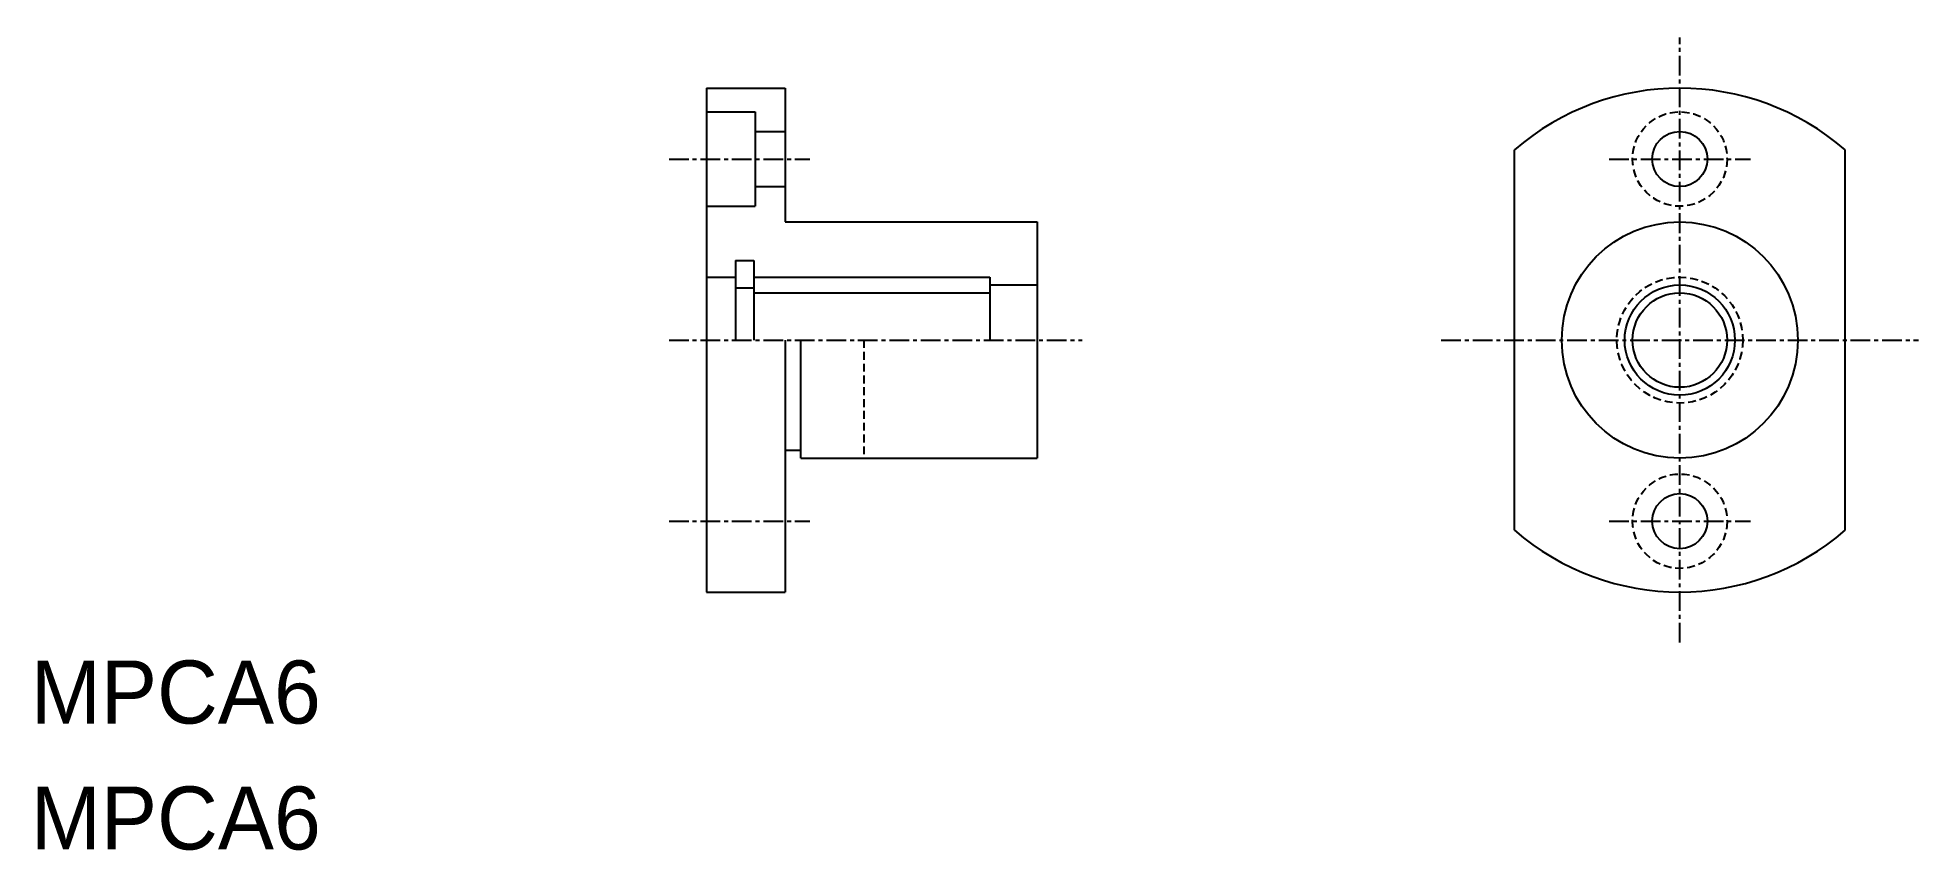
# Model space of a CAD drawing. Extents: x 10 to 130, y 10 to 62.
import ezdxf

# ---------------------------------------------------------------- set-up
doc = ezdxf.new("R2010")
doc.units = 0
doc.linetypes.add('CENTER', pattern=[2, 1.25, -0.25, 0.25, -0.25])
doc.linetypes.add('DASHED', pattern=[0.75, 0.5, -0.25])
doc.layers.get('0').update_dxf_attribs({"linetype": 'CONTINUOUS'})
doc.layers.add('CENTER', color=1, linetype='CENTER')

msp = doc.modelspace()

# ---------------------------------------------------------------- linework, layer by layer
at = {"color": 7, "linetype": 'CONTINUOUS'}
for p, q in [((52.92, 58.35), (52.92, 26.35)), ((52.92, 58.35), (57.92, 58.35)), ((57.92, 58.35), (57.92, 49.85)), ((52.92, 56.85), (56.02, 56.85)), ((56.02, 56.85), (56.02, 50.85)), ((56.02, 55.6), (57.92, 55.6)), ((104.24, 30.28), (104.24, 54.43)), ((125.24, 30.28), (125.24, 54.43)), ((56.02, 52.1), (57.92, 52.1)), ((52.92, 50.85), (56.02, 50.85)), ((57.92, 49.85), (73.92, 49.85)), ((73.92, 49.85), (73.92, 34.85)), ((54.77, 47.4), (54.77, 42.35)), ((54.77, 47.4), (55.92, 47.4)), ((55.92, 47.4), (55.92, 42.35)), ((52.92, 46.35), (54.77, 46.35)), ((54.77, 45.66), (55.92, 45.66)), ((55.92, 46.35), (70.92, 46.35)), ((70.92, 46.35), (70.92, 45.35)), ((70.92, 45.85), (73.92, 45.85)), ((55.92, 45.35), (70.92, 45.35)), ((70.92, 45.35), (70.92, 42.35)), ((57.92, 42.35), (57.92, 26.35)), ((58.92, 34.85), (58.92, 42.35)), ((57.92, 35.35), (58.92, 35.35)), ((58.92, 34.85), (73.92, 34.85)), ((52.92, 26.35), (57.92, 26.35))]:
    msp.add_line(p, q, dxfattribs=at)
at = {"color": 3, "linetype": 'DASHED'}
msp.add_line((62.92, 42.35), (62.92, 34.85), dxfattribs=at)
for centre, radius in [((114.74, 53.85), 3), ((114.74, 42.35), 4), ((114.74, 30.85), 3)]:
    msp.add_circle(centre, radius, dxfattribs=at)
at = {"color": 7, "linetype": 'CONTINUOUS'}
for centre, radius in [((114.74, 53.85), 1.75), ((114.74, 42.35), 7.5), ((114.74, 42.35), 3.5), ((114.74, 42.35), 3), ((114.74, 30.85), 1.75)]:
    msp.add_circle(centre, radius, dxfattribs=at)
for start, end in [(48.9855, 131.0145), (228.9855, 311.0145)]:
    msp.add_arc((114.74, 42.35), 16, start, end, dxfattribs=at)
at = {"layer": 'CENTER', "color": 1, "linetype": 'CENTER'}
for p, q in [((114.74, 23.15), (114.74, 61.56)), ((50.54, 53.85), (59.49, 53.85)), ((110.26, 53.85), (119.22, 53.85)), ((50.54, 42.35), (76.78, 42.35)), ((99.59, 42.35), (129.89, 42.35)), ((50.54, 30.85), (59.49, 30.85)), ((110.26, 30.85), (119.22, 30.85))]:
    msp.add_line(p, q, dxfattribs=at)

# ---------------------------------------------------------------- texts
at = {"color": 7, "linetype": 'CONTINUOUS'}
for p in [(10, 18), (10, 10)]:
    msp.add_text('MPCA6', height=4, dxfattribs=at).set_placement(p)

doc.saveas('drawing.dxf')
